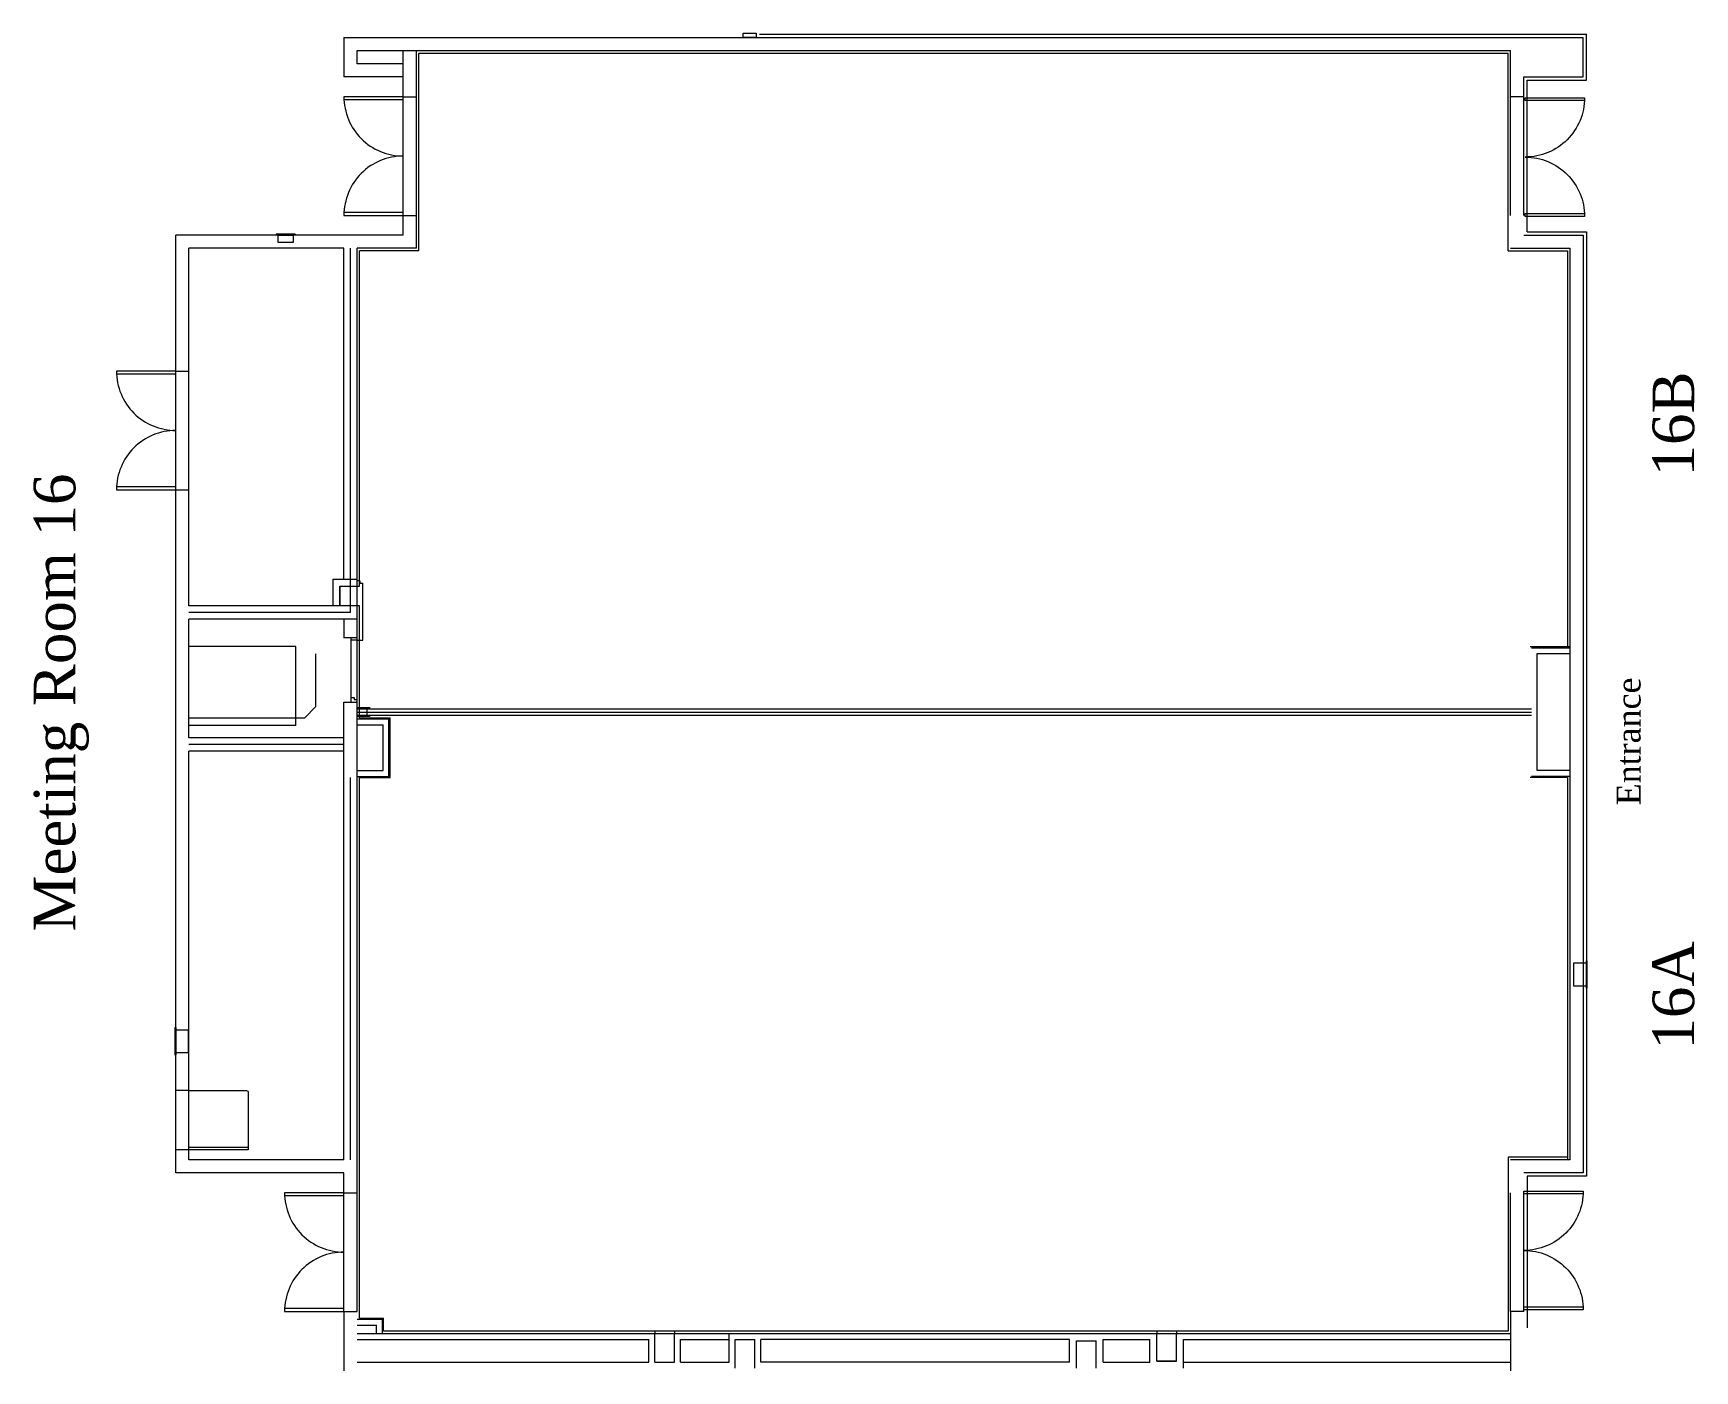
# Model space of a CAD drawing. Header units: inches. Extents: x 653 to 1661, y 8131 to 8942.
import ezdxf

# ---------------------------------------------------------------- set-up
doc = ezdxf.new("R2010")
doc.units = ezdxf.units.IN
doc.header["$LTSCALE"] = 6
doc.header["$MEASUREMENT"] = 0
doc.layers.get('0').update_dxf_attribs({"lineweight": 15})
for name, color, linetype, lineweight in [('A-DOOR', 2, 'Continuous', 15), ('A-FLOR-HRAL', 5, 'Continuous', 15), ('A-PRTN-CTR', 2, 'Continuous', 15), ('A-PRTN-MOVE', 4, 'Continuous', 15), ('A-PRTN-STK', 6, 'Continuous', 15), ('A-WALL-FI1H', 25, 'Continuous', 15), ('A-WALL-FNSH', 251, 'Continuous', 15), ('A-WALL-FULL', 7, 'Continuous', 15), ('A-WALL-FULL-ACC', 6, 'Continuous', 15), ('A-WALL-HEAD', 14, 'Continuous', 15), ('A-WALL-JAMB', 2, 'Continuous', 15), ('FSPEQPA', 251, 'Continuous', 15), ('None', 7, 'Continuous', 5), ('P-EQPM', 7, 'Continuous', 15)]:
    doc.layers.add(name, color=color, linetype=linetype, lineweight=lineweight)
doc.styles.add('Times New Roman (bold)', font='Times New Roman')

# ---------------------------------------------------------------- blocks, each defined once
blk = doc.blocks.new('Group-1')
at = {"color": 7, "linetype": 'Continuous', "lineweight": 15}
blk.add_lwpolyline([(-437.651475, -279.6519), (-401.651475, -279.6519), (-401.651475, -277.9019), (-437.651475, -277.9019, 0.4142135624), (-401.651475, -313.9019, 0.4142135624), (-437.651475, -349.9019), (-401.651475, -349.9019), (-401.651475, -348.1519), (-437.651475, -348.1519)], format="xyb", dxfattribs=at)
blk = doc.blocks.new('Group-2-1')
at = {"color": 7, "linetype": 'Continuous', "lineweight": 15}
blk.add_lwpolyline([(-495.654475, -215.9019), (-460.654475, -215.9019, -0.4142135624), (-459.654475, -216.9019), (-459.654475, -251.9019), (-495.654475, -251.9019), (-495.654475, -250.1519), (-459.654475, -250.1519)], format="xyb", dxfattribs=at)
blk = doc.blocks.new('Group-3-1')
at = {"color": 7, "linetype": 'Continuous', "lineweight": 15}
blk.add_lwpolyline([(-401.652475, 385.3471), (-365.652475, 385.3471), (-365.652475, 387.0971), (-401.652475, 387.0971, 0.4142135624), (-365.652475, 351.0971, 0.4142216984), (-401.651475, 315.0971), (-365.651475, 315.0971), (-365.651475, 316.8471), (-401.651475, 316.8461)], format="xyb", dxfattribs=at)
blk = doc.blocks.new('Group-4-1')
at = {"color": 7, "linetype": 'Continuous', "lineweight": 15}
blk.add_lwpolyline([(-539.654475, 218.8481), (-503.654475, 218.8481), (-503.654475, 220.5971), (-539.654475, 220.5971, 0.4142135624), (-503.654475, 184.5971, 0.4142135624), (-539.654475, 148.5971), (-503.654475, 148.5971), (-503.654475, 150.3471), (-539.654475, 150.3471)], format="xyb", dxfattribs=at)
blk = doc.blocks.new('FXC')
at = {"layer": 'P-EQPM', "color": 7, "linetype": 'Continuous', "lineweight": 15}
for p, q in [((-5.75, 5), (-5.75, 4.5)), ((5.75, 5), (-5.75, 5)), ((5.75, 4.5), (-5.75, 4.5)), ((5.75, 5), (5.75, 4.5))]:
    blk.add_line(p, q, dxfattribs=at)
blk.add_lwpolyline([(-4.5, 4.5), (4.5, 4.5), (4.5, 0), (-4.5, 0)], close=True, dxfattribs=at)
blk = doc.blocks.new('FX')
at = {"layer": 'FSPEQPA', "color": 7, "rotation": -90}
blk.add_blockref('FXC', (-4.5, 0), dxfattribs=at)
blk = doc.blocks.new('FEVC')
at = {"layer": 'P-EQPM', "color": 7, "linetype": 'Continuous', "lineweight": 15}
for p, q in [((-8.25, 0.5), (-8.25, 0)), ((8.25, 0.5), (-8.25, 0.5)), ((8.25, 0), (-8.25, 0)), ((8.25, 0.5), (8.25, 0))]:
    blk.add_line(p, q, dxfattribs=at)
blk.add_lwpolyline([(-7, 0), (7, 0), (7, -7.5), (-7, -7.5)], close=True, dxfattribs=at)
blk = doc.blocks.new('Group-5-1')
at = {"color": 7, "linetype": 'Continuous', "lineweight": 15}
blk.add_lwpolyline([(351.302325, 384.7221), (315.302325, 384.7221), (315.302325, 386.4721), (351.302325, 386.4721, -0.4142135624), (315.302325, 350.4721, -0.4142216982), (351.301325, 314.4721), (315.301325, 314.4721), (315.301325, 316.2221), (351.301325, 316.2211)], format="xyb", dxfattribs=at)
blk = doc.blocks.new('Group-6-1')
at = {"color": 7, "linetype": 'Continuous', "lineweight": 15}
blk.add_lwpolyline([(350.424325, -278.655), (314.424325, -278.655), (314.424325, -276.905), (350.424325, -276.905, -0.4142135624), (314.424325, -312.905, -0.4142216982), (350.423325, -348.905), (314.423325, -348.905), (314.423325, -347.155), (350.423325, -347.156)], format="xyb", dxfattribs=at)
blk = doc.blocks.new('Group-7-1')
at = {"layer": 'A-PRTN-CTR', "color": 7, "linetype": 'Continuous', "lineweight": 15}
for p, q in [((-418.654475, 17.0981), (-418.654475, 49.0981)), ((-425.654475, 10.0981), (-495.654475, 10.0981)), ((-418.654475, 17.0981), (-425.654475, 10.0981)), ((-393.651475, 13.7631), (318.972525, 13.7631))]:
    blk.add_line(p, q, dxfattribs=at)
at = {"layer": 'A-PRTN-MOVE', "color": 7, "linetype": 'Continuous', "lineweight": 15}
for p, q in [((-397.151475, 19.7631), (-397.151475, 58.7861)), ((-393.651475, 57.2861), (-397.151475, 57.2861)), ((-393.651475, 19.7631), (-393.651475, 58.7861)), ((-397.151475, 22.5131), (-395.401475, 22.5131)), ((-395.401475, 22.5131), (-395.401475, 21.2631)), ((-395.401475, 21.2631), (-393.651475, 21.2631)), ((-385.651475, 16.2631), (-393.651475, 16.2631)), ((-393.651475, 15.7631), (318.972525, 15.7631)), ((-393.651475, 11.7631), (318.972525, 11.7631)), ((-393.651475, 11.2631), (-385.651475, 11.2631)), ((-387.651475, 15.7631), (-387.651475, 11.7631))]:
    blk.add_line(p, q, dxfattribs=at)
at = {"layer": 'A-PRTN-STK', "color": 7, "linetype": 'Continuous', "lineweight": 15}
for p, q in [((-391.901475, 93.2861), (-393.651475, 93.2861)), ((-391.901475, 93.2861), (-391.901475, 92.0361)), ((-391.901475, 92.0361), (-390.151475, 92.0361)), ((-390.151475, 57.2861), (-390.151475, 92.0361)), ((-430.904475, 53.5981), (-495.654475, 53.5981)), ((-430.904475, 5.5981), (-430.904475, 53.5981)), ((-393.651475, 57.2861), (-390.151475, 57.2861)), ((-430.904475, 5.5981), (-495.654475, 5.5981))]:
    blk.add_line(p, q, dxfattribs=at)
at = {"layer": 'A-WALL-FI1H', "color": 7, "linetype": 'Continuous', "lineweight": 5}
for points in [[(-397.651475, 74.0981), (-397.651475, 295.0971)], [(-397.651475, 74.0981), (-495.654475, 74.0981)], [(-401.651475, -5.9019), (-495.654475, -5.9019)], [(-397.651475, -257.9019), (-397.651475, -25.9019)]]:
    blk.add_lwpolyline(points, dxfattribs=at)
at = {"layer": 'A-WALL-FNSH', "color": 7, "linetype": 'Continuous', "lineweight": 15}
for p, q in [((-149.442475, 425.0971), (352.347525, 425.0971)), ((352.347525, 397.0971), (352.347525, 425.0971)), ((-356.152475, 413.5971), (304.848525, 413.5971)), ((-356.152475, 293.5971), (-356.152475, 413.5971)), ((304.848525, 293.5971), (304.848525, 413.5971)), ((316.347525, 305.0971), (316.347525, 397.0971)), ((316.347525, 397.0971), (352.348525, 397.0971)), ((316.347525, 305.0971), (352.348525, 305.0971)), ((352.348525, 305.0971), (352.348525, -267.9019)), ((-356.152475, 293.5971), (-392.151475, 293.5971)), ((-392.151475, 90.0981), (-392.151475, 293.5971)), ((304.848525, 293.5971), (340.847525, 293.5971)), ((340.847525, 293.5971), (340.847525, 53.4291)), ((-393.651475, 90.0981), (-392.151475, 90.0981)), ((-392.151475, 78.0981), (-393.653475, 78.0981)), ((-392.151475, 10.2861), (-392.151475, 78.0981)), ((318.348525, 53.4291), (342.347525, 53.4291)), ((-392.151475, 10.2861), (-373.651475, 10.2861)), ((-373.651475, -25.9029), (-373.651475, 10.2861)), ((-392.151475, -25.9029), (-373.651475, -25.9029)), ((-392.151475, -353.9019), (-392.151475, -25.9029)), ((340.848525, -25.9029), (318.348525, -25.9029)), ((340.847525, -25.9029), (340.848525, -257.9019)), ((340.848525, -25.9029), (340.848525, -256.4019)), ((304.848525, -256.4019), (304.848525, -361.9019)), ((340.848525, -256.4019), (304.848525, -256.4019)), ((316.348525, -267.9019), (316.348525, -359.9019)), ((352.348525, -267.9019), (316.348525, -267.9019)), ((-392.151475, -353.9019), (-377.651475, -353.9019)), ((-377.651475, -361.9019), (-377.651475, -353.9019)), ((304.848525, -361.9019), (-377.651475, -361.9019)), ((-213.026475, -361.9019), (-213.026475, -363.4039)), ((-201.026475, -361.9019), (-201.026475, -363.4039)), ((91.598525, -361.9019), (91.598525, -363.4039)), ((103.598525, -361.9019), (103.598525, -363.4039))]:
    blk.add_line(p, q, dxfattribs=at)
at = {"layer": 'A-WALL-FULL', "color": 7, "linetype": 'Continuous', "lineweight": 15}
for p, q in [((-408.401475, 94.3481), (-393.651475, 94.3481)), ((-408.401475, 94.3481), (-408.401475, 78.0981)), ((-404.151475, 90.0981), (-393.651475, 90.0981)), ((-404.151475, 78.0981), (-404.151475, 90.0981)), ((-404.151475, 90.0981), (-404.151475, 78.0981)), ((318.973525, 52.8041), (342.347525, 52.8041)), ((322.598525, -21.6529), (322.598525, 49.1791)), ((322.598525, 49.1791), (342.347525, 49.1791)), ((-393.651475, 9.6611), (-374.276475, 9.6611)), ((-393.651475, 6.0361), (-377.901475, 6.0361)), ((-377.901475, -21.6529), (-377.901475, 6.0361)), ((-374.276475, -25.2779), (-374.276475, 9.6611)), ((-393.651475, -21.6529), (-377.901475, -21.6529)), ((-393.651475, -25.2779), (-374.276475, -25.2779)), ((342.347525, -25.2779), (318.973525, -25.2779)), ((342.347525, -21.6529), (322.598525, -21.6529)), ((-393.651475, -354.5269), (-378.276475, -354.5269)), ((-393.651475, -358.1519), (-381.901475, -358.1519)), ((-381.901475, -363.4019), (-381.901475, -358.1519)), ((-378.276475, -363.4019), (-378.276475, -354.5269)), ((-393.651475, -363.4019), (-116.745475, -363.4019)), ((-393.651475, -367.0269), (-216.651475, -367.0269)), ((-216.651475, -380.7769), (-216.651475, -367.0269)), ((-213.026475, -380.7769), (-213.026475, -363.4039)), ((-201.026475, -380.7769), (-201.026475, -363.4039)), ((-197.401475, -380.7769), (-197.401475, -367.0269)), ((-197.401475, -367.0269), (-167.901475, -367.0269)), ((-167.901475, -380.7769), (-167.901475, -363.4039)), ((-164.276475, -384.4019), (-164.276475, -367.0269)), ((-164.276475, -367.0269), (-152.276475, -367.0269)), ((-152.276475, -384.4019), (-152.276475, -367.0269)), ((38.599525, -367.0269), (-148.651475, -367.0269)), ((-148.651475, -380.7769), (-148.651475, -367.0269)), ((-116.745475, -363.4019), (52.878525, -363.4019)), ((38.599525, -380.7769), (38.599525, -367.0269)), ((42.849525, -384.4019), (42.849525, -367.6519)), ((42.849525, -367.6519), (54.849525, -367.6519)), ((52.878525, -363.4019), (306.348525, -363.4019)), ((54.849525, -384.4019), (54.849525, -367.6519)), ((59.099525, -380.7769), (59.099525, -367.0269)), ((59.099525, -367.0269), (87.348525, -367.0269)), ((87.348525, -380.7769), (87.348525, -367.0269)), ((91.598525, -380.1519), (91.598525, -363.4039)), ((103.598525, -380.1519), (103.598525, -363.4039)), ((107.848525, -384.4019), (107.848525, -367.0269)), ((107.848525, -367.0269), (306.348525, -367.0269)), ((-393.651475, -380.7769), (-216.651475, -380.7769)), ((-213.026475, -380.7769), (-201.026475, -380.7769)), ((-213.026475, -380.7769), (-201.026475, -380.7769)), ((-197.401475, -380.7769), (-167.901475, -380.7769)), ((38.599525, -380.7769), (-148.651475, -380.7769)), ((59.099525, -380.7769), (87.348525, -380.7769)), ((103.598525, -380.1519), (91.598525, -380.1519)), ((91.598525, -380.1519), (103.598525, -380.1519)), ((107.848525, -380.7769), (306.348525, -380.7769))]:
    blk.add_line(p, q, dxfattribs=at)
at = {"layer": 'A-WALL-FULL-ACC', "color": 7, "linetype": 'Continuous', "lineweight": 15}
for p, q in [((-401.651475, 423.0971), (-401.651475, 399.0971)), ((-401.651475, 423.0971), (350.347525, 423.0971)), ((-393.651475, 415.0971), (306.348525, 415.0971)), ((-393.651475, 407.0971), (-393.651475, 415.0971)), ((-365.651475, 387.0971), (-365.651475, 415.0971)), ((-357.652475, 387.0971), (-357.652475, 415.0971)), ((306.348525, 387.0971), (306.348525, 415.0971)), ((350.347525, 399.0971), (350.347525, 423.0971)), ((-365.651475, 407.0971), (-393.651475, 407.0971)), ((-365.651475, 399.0971), (-401.651475, 399.0971)), ((314.347525, 399.0971), (350.347525, 399.0971)), ((314.347525, 387.0971), (314.347525, 399.0971)), ((-365.652475, 387.0971), (-357.652475, 387.0971)), ((314.348525, 387.0971), (306.348525, 387.0971)), ((-365.652475, 315.0971), (-357.652475, 315.0971)), ((-365.651475, 303.0971), (-365.651475, 315.0971)), ((-357.652475, 295.0971), (-357.652475, 315.0971)), ((-365.651475, 303.0971), (-503.654475, 303.0971)), ((-503.654475, 220.5971), (-503.654475, 303.0971)), ((314.347525, 303.0971), (350.347525, 303.0971)), ((350.347525, 303.0971), (350.348525, -265.9019)), ((-401.651475, 295.0971), (-495.654475, 295.0971)), ((-495.654475, 220.5971), (-495.654475, 295.0971)), ((-401.651475, 94.3481), (-401.651475, 295.0971)), ((-357.652475, 295.0971), (-393.651475, 295.0971)), ((-393.651475, 90.0981), (-393.651475, 295.0971)), ((306.348525, 295.0971), (342.347525, 295.0971)), ((342.347525, 295.0971), (342.348525, -257.9019)), ((-503.654475, 220.5971), (-495.654475, 220.5971)), ((-503.654475, 148.5971), (-495.654475, 148.5971)), ((-503.654475, -215.9019), (-503.654475, 148.5971)), ((-495.654475, 78.0981), (-495.654475, 148.5971)), ((-393.651475, 78.0981), (-393.651475, 90.0981)), ((-393.651475, 78.0981), (-495.654475, 78.0981)), ((-393.651475, 58.7861), (-393.651475, 78.0981)), ((-393.651475, 70.0981), (-495.654475, 70.0981)), ((-495.654475, -1.9019), (-495.654475, 70.0981)), ((-401.651475, 70.0981), (-401.651475, 58.7861)), ((-393.651475, 58.7861), (-401.651475, 58.7861)), ((350.347525, 53.4291), (350.348525, 53.4291)), ((350.347525, 45.4291), (350.348525, 45.4291)), ((-401.651475, -257.9019), (-401.651475, 19.7631)), ((-401.651475, 19.7631), (-393.651475, 19.7631)), ((-393.651475, -277.9019), (-393.651475, 19.7631)), ((-401.651475, -1.9019), (-495.654475, -1.9019)), ((-401.651475, -9.9019), (-495.654475, -9.9019)), ((-495.654475, -215.9019), (-495.654475, -9.9019)), ((-495.654475, -215.9019), (-503.654475, -215.9019)), ((-495.654475, -215.9019), (-503.654475, -215.9019)), ((-495.654475, -251.9019), (-503.654475, -251.9019)), ((-495.654475, -251.9019), (-503.654475, -251.9019)), ((-503.654475, -265.9019), (-503.654475, -251.9019)), ((-495.654475, -257.9019), (-495.654475, -251.9019)), ((-401.651475, -257.9019), (-495.654475, -257.9019)), ((342.348525, -257.9019), (306.348525, -257.9019)), ((-401.651475, -265.9019), (-503.654475, -265.9019)), ((-401.651475, -277.9019), (-401.651475, -265.9019)), ((350.348525, -265.9019), (314.348525, -265.9019)), ((-401.651475, -277.9019), (-393.651475, -277.9019)), ((-401.651475, -349.9019), (-401.651475, -361.9019)), ((-401.651475, -349.9019), (-393.651475, -349.9019)), ((306.348525, -349.9019), (306.348525, -369.9019)), ((314.348525, -349.9019), (306.348525, -349.9019)), ((-401.651475, -361.9019), (-401.651475, -385.9019)), ((306.348525, -361.9019), (306.348525, -385.9019))]:
    blk.add_line(p, q, dxfattribs=at)
at = {"layer": 'A-WALL-HEAD', "color": 7, "linetype": 'Continuous', "lineweight": 15}
for p, q in [((-365.652475, 315.0971), (-365.652475, 387.0971)), ((-357.652475, 315.0971), (-357.652475, 387.0971)), ((306.348525, 315.0971), (306.348525, 387.0971)), ((314.348525, 315.0971), (314.348525, 387.0971)), ((-503.654475, 148.5971), (-503.654475, 220.5971)), ((-495.654475, 148.5971), (-495.654475, 220.5971)), ((-503.654475, -251.9019), (-503.654475, -215.9019)), ((-495.654475, -251.9019), (-495.654475, -215.9019)), ((-401.651475, -349.9019), (-401.651475, -277.9019)), ((-393.651475, -349.9019), (-393.651475, -277.9019)), ((306.348525, -349.9019), (306.348525, -277.9019)), ((314.348525, -349.9019), (314.348525, -277.9019))]:
    blk.add_line(p, q, dxfattribs=at)
at = {"layer": 'A-WALL-JAMB', "color": 7, "linetype": 'Continuous', "lineweight": 15}
blk.add_lwpolyline([(-151.442475, 423.0971), (-151.442475, 423.0971), (-159.442475, 423.0971), (-159.442475, 423.0971), (-159.442475, 425.5971), (-151.442475, 425.5971)], close=True, dxfattribs=at)
at = {"layer": 'A-DOOR', "color": 7}
for name in ['Group-3-1', 'Group-5-1', 'Group-4-1', 'Group-2-1', 'Group-1', 'Group-6-1']:
    blk.add_blockref(name, (0, 0), dxfattribs=at)
at = {"layer": 'P-EQPM', "color": 7}
for name, p, rotation in [('FX', (-436.936475, 303.0971), 90), ('FEVC', (352.348525, -145.5009), -90), ('FEVC', (-503.654475, -185.9949), 90)]:
    blk.add_blockref(name, p, dxfattribs=dict(at, rotation=rotation))

msp = doc.modelspace()

# ---------------------------------------------------------------- block references
at = {"layer": 'None', "color": 7}
msp.add_blockref('Group-7-1', (1243, 8516.7), dxfattribs=at)

# ---------------------------------------------------------------- texts
at = {"layer": 'A-FLOR-HRAL', "color": 7, "attachment_point": 1, "rotation": 90, "line_spacing_factor": 1.049861, "style": 'Times New Roman (bold)'}
for s, insert, char_height in [('16B', (1635.5, 8673.4), 25.28), ('Meeting Room 16', (653.1, 8397.3), 25.278), ('Entrance', (1613.8, 8473.9), 14.44), ('16A', (1635.5, 8325.7), 25.28)]:
    msp.add_mtext(s, dxfattribs=dict(at, insert=insert, char_height=char_height))

doc.saveas('drawing.dxf')
